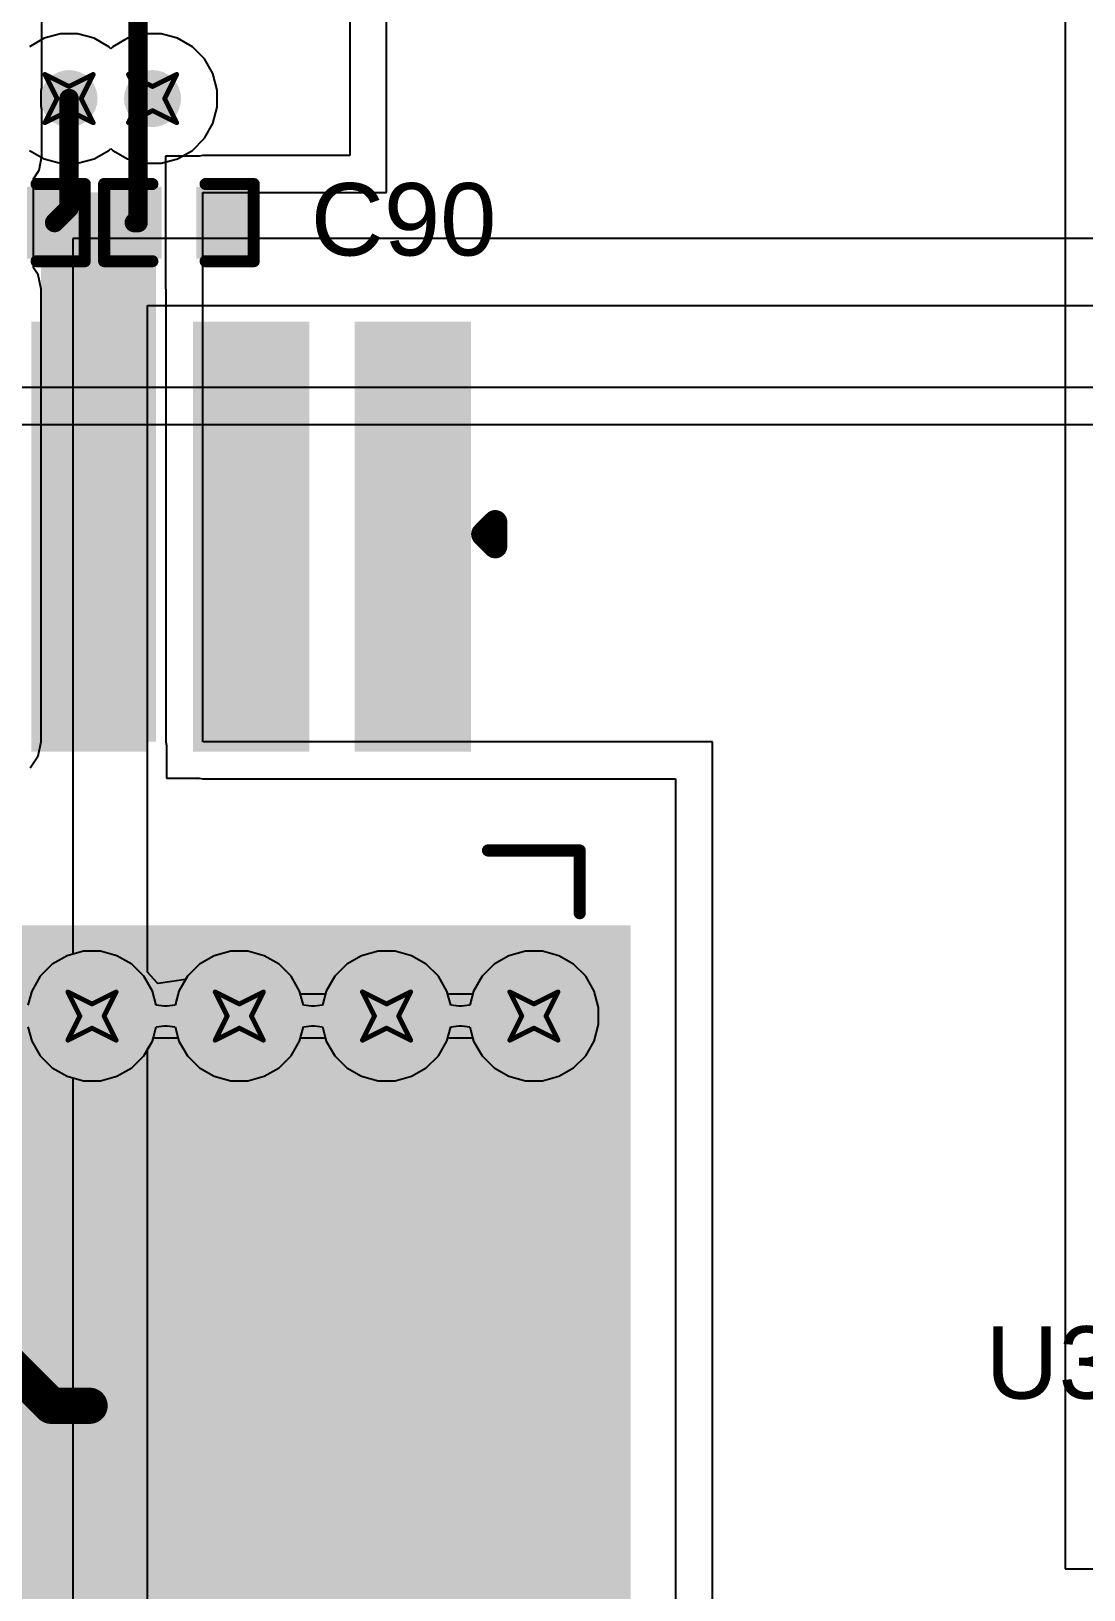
# Model space of a CAD drawing. Header units: inches. Extents: x -36 to 349, y -11 to 240.
# Drawn here: x 75.72 to 86.8, y 20.07 to 36.47 of the extents above; entities that cross this region are included whole.
import ezdxf

# ---------------------------------------------------------------- set-up
doc = ezdxf.new("R2010")
doc.units = ezdxf.units.IN
for name, color, linetype in [('Bottom Layer', 5, 'Continuous'), ('Drill Drawing', 1, 'Continuous'), ('Layer 1', 16, 'Continuous'), ('Layer 2', 76, 'Continuous'), ('Top Layer', 1, 'Continuous'), ('Top Overlay', 2, 'Continuous'), ('Top Paste', 8, 'Continuous'), ('Top Solder', 216, 'Continuous'), ('Via Holes', 16, 'Continuous')]:
    doc.layers.add(name, color=color, linetype=linetype)
doc.styles.add('Arial', font='', dxfattribs={"height": 0.2})
doc.styles.get('Arial').set_extended_font_data('Arial')

# ---------------------------------------------------------------- blocks, each defined once
blk = doc.blocks.new('TO_263_5__D2PAK__156')
at = {"layer": 'Top Layer'}
for points in [[(-5.59, 9.528), (5.59, 9.528), (5.59, -0.382), (-5.59, -0.382)], [(-3.91, -2.412), (-2.89, -2.412), (-2.89, -6.732), (-3.91, -6.732)], [(-2.21, -2.412), (-1.19, -2.412), (-1.19, -6.732), (-2.21, -6.732)], [(-0.51, -2.412), (0.51, -2.412), (0.51, -6.732), (-0.51, -6.732)]]:
    blk.add_hatch(color=1, dxfattribs=at).paths.add_polyline_path(points)
at = {"layer": 'Top Paste'}
for points in [[(-5.59, 9.528), (5.59, 9.528), (5.59, -0.382), (-5.59, -0.382)], [(-3.91, -2.412), (-2.89, -2.412), (-2.89, -6.732), (-3.91, -6.732)], [(-2.21, -2.412), (-1.19, -2.412), (-1.19, -6.732), (-2.21, -6.732)], [(-0.51, -2.412), (0.51, -2.412), (0.51, -6.732), (-0.51, -6.732)]]:
    blk.add_hatch(color=8, dxfattribs=at).paths.add_polyline_path(points)
at = {"layer": 'Top Solder'}
for points in [[(-5.692, 9.629), (5.692, 9.629), (5.692, -0.484), (-5.692, -0.484)], [(-4.012, -2.311), (-2.788, -2.311), (-2.788, -6.834), (-4.012, -6.834)], [(-2.312, -2.311), (-1.088, -2.311), (-1.088, -6.834), (-2.312, -6.834)], [(-0.612, -2.311), (0.612, -2.311), (0.612, -6.834), (-0.612, -6.834)]]:
    blk.add_hatch(color=216, dxfattribs=at).paths.add_polyline_path(points)
at = {"layer": 'Top Overlay'}
for points in [[(-5.156, -0.61, 0.127, 0.127, 0), (-5.156, -1.27, 0.127, 0.127, 0)], [(-4.191, -1.27, 0.127, 0.127, 0), (-5.156, -1.27, 0.127, 0.127, 0)], [(-4.14, -4.597, 0.254, 0.254, 0), (-4.267, -4.47, 0.254, 0.254, 0)], [(-4.267, -4.47, 0.254, 0.254, 0), (-4.267, -4.724, 0.254, 0.254, 0)], [(-4.14, -4.597, 0.254, 0.254, 0), (-4.267, -4.724, 0.254, 0.254, 0)]]:
    blk.add_lwpolyline(points, format="xyseb", dxfattribs=at)
for points in [[(-5.188, -0.61, 0.0635, 0.0635, 1), (-5.124, -0.61, 0.0635, 0.0635, 1)], [(-5.188, -1.27, 0.0635, 0.0635, 1), (-5.124, -1.27, 0.0635, 0.0635, 1)], [(-5.188, -1.27, 0.0635, 0.0635, 1), (-5.124, -1.27, 0.0635, 0.0635, 1)], [(-4.223, -1.27, 0.0635, 0.0635, 1), (-4.159, -1.27, 0.0635, 0.0635, 1)], [(-4.331, -4.47, 0.127, 0.127, 1), (-4.204, -4.47, 0.127, 0.127, 1)], [(-4.331, -4.47, 0.127, 0.127, 1), (-4.204, -4.47, 0.127, 0.127, 1)], [(-4.204, -4.597, 0.127, 0.127, 1), (-4.077, -4.597, 0.127, 0.127, 1)], [(-4.204, -4.597, 0.127, 0.127, 1), (-4.077, -4.597, 0.127, 0.127, 1)], [(-4.331, -4.724, 0.127, 0.127, 1), (-4.204, -4.724, 0.127, 0.127, 1)], [(-4.331, -4.724, 0.127, 0.127, 1), (-4.204, -4.724, 0.127, 0.127, 1)]]:
    blk.add_lwpolyline(points, format="xyseb", close=True, dxfattribs=at)
blk = doc.blocks.new('C___0402_436')
at = {"layer": 'Top Layer'}
for points in [[(-0.699, -0.318), (-0.699, 0.317), (-0.241, 0.317), (-0.241, -0.318)], [(0.241, -0.318), (0.241, 0.317), (0.699, 0.317), (0.699, -0.318)]]:
    blk.add_hatch(color=1, dxfattribs=at).paths.add_polyline_path(points)
at = {"layer": 'Top Paste'}
for points in [[(-0.699, -0.318), (-0.699, 0.317), (-0.241, 0.317), (-0.241, -0.318)], [(0.241, -0.318), (0.241, 0.317), (0.699, 0.317), (0.699, -0.318)]]:
    blk.add_hatch(color=8, dxfattribs=at).paths.add_polyline_path(points)
at = {"layer": 'Top Solder'}
for points in [[(-0.758, -0.378), (-0.758, 0.377), (-0.181, 0.377), (-0.181, -0.378)], [(0.181, -0.378), (0.181, 0.377), (0.758, 0.377), (0.758, -0.378)]]:
    blk.add_hatch(color=216, dxfattribs=at).paths.add_polyline_path(points)
at = {"layer": 'Top Overlay'}
for points in [[(-0.787, -0.406, 0.127, 0.127, 0), (-0.787, 0.406, 0.127, 0.127, 0)], [(-0.787, 0.406, 0.127, 0.127, 0), (-0.279, 0.406, 0.127, 0.127, 0)], [(0.279, 0.406, 0.127, 0.127, 0), (0.787, 0.406, 0.127, 0.127, 0)], [(0.787, -0.406, 0.127, 0.127, 0), (0.787, 0.406, 0.127, 0.127, 0)], [(-0.787, -0.406, 0.127, 0.127, 0), (-0.279, -0.406, 0.127, 0.127, 0)], [(0.279, -0.406, 0.127, 0.127, 0), (0.787, -0.406, 0.127, 0.127, 0)]]:
    blk.add_lwpolyline(points, format="xyseb", dxfattribs=at)
for points in [[(-0.819, 0.406, 0.0635, 0.0635, 1), (-0.756, 0.406, 0.0635, 0.0635, 1)], [(-0.819, 0.406, 0.0635, 0.0635, 1), (-0.756, 0.406, 0.0635, 0.0635, 1)], [(-0.311, 0.406, 0.0635, 0.0635, 1), (-0.248, 0.406, 0.0635, 0.0635, 1)], [(0.248, 0.406, 0.0635, 0.0635, 1), (0.311, 0.406, 0.0635, 0.0635, 1)], [(0.756, 0.406, 0.0635, 0.0635, 1), (0.819, 0.406, 0.0635, 0.0635, 1)], [(0.756, 0.406, 0.0635, 0.0635, 1), (0.819, 0.406, 0.0635, 0.0635, 1)], [(-0.819, -0.406, 0.0635, 0.0635, 1), (-0.756, -0.406, 0.0635, 0.0635, 1)], [(-0.819, -0.406, 0.0635, 0.0635, 1), (-0.756, -0.406, 0.0635, 0.0635, 1)], [(-0.311, -0.406, 0.0635, 0.0635, 1), (-0.248, -0.406, 0.0635, 0.0635, 1)], [(0.248, -0.406, 0.0635, 0.0635, 1), (0.311, -0.406, 0.0635, 0.0635, 1)], [(0.756, -0.406, 0.0635, 0.0635, 1), (0.819, -0.406, 0.0635, 0.0635, 1)], [(0.756, -0.406, 0.0635, 0.0635, 1), (0.819, -0.406, 0.0635, 0.0635, 1)]]:
    blk.add_lwpolyline(points, format="xyseb", close=True, dxfattribs=at)
blk = doc.blocks.new('C___0402_438')
at = {"layer": 'Top Layer'}
for points in [[(-0.699, -0.317), (-0.699, 0.318), (-0.241, 0.318), (-0.241, -0.317)], [(0.241, -0.317), (0.241, 0.318), (0.699, 0.318), (0.699, -0.317)]]:
    blk.add_hatch(color=1, dxfattribs=at).paths.add_polyline_path(points)
at = {"layer": 'Top Paste'}
for points in [[(-0.699, -0.317), (-0.699, 0.318), (-0.241, 0.318), (-0.241, -0.317)], [(0.241, -0.317), (0.241, 0.318), (0.699, 0.318), (0.699, -0.317)]]:
    blk.add_hatch(color=8, dxfattribs=at).paths.add_polyline_path(points)
at = {"layer": 'Top Solder'}
for points in [[(-0.758, -0.377), (-0.758, 0.378), (-0.181, 0.378), (-0.181, -0.377)], [(0.181, -0.377), (0.181, 0.378), (0.758, 0.378), (0.758, -0.377)]]:
    blk.add_hatch(color=216, dxfattribs=at).paths.add_polyline_path(points)
at = {"layer": 'Top Overlay'}
for points in [[(-0.787, 0.406, 0.127, 0.127, 0), (-0.787, -0.406, 0.127, 0.127, 0)], [(-0.279, 0.406, 0.127, 0.127, 0), (-0.787, 0.406, 0.127, 0.127, 0)], [(0.787, 0.406, 0.127, 0.127, 0), (0.279, 0.406, 0.127, 0.127, 0)], [(0.787, 0.406, 0.127, 0.127, 0), (0.787, -0.406, 0.127, 0.127, 0)], [(-0.279, -0.406, 0.127, 0.127, 0), (-0.787, -0.406, 0.127, 0.127, 0)], [(0.787, -0.406, 0.127, 0.127, 0), (0.279, -0.406, 0.127, 0.127, 0)]]:
    blk.add_lwpolyline(points, format="xyseb", dxfattribs=at)
for points in [[(-0.819, 0.406, 0.0635, 0.0635, 1), (-0.756, 0.406, 0.0635, 0.0635, 1)], [(-0.819, 0.406, 0.0635, 0.0635, 1), (-0.756, 0.406, 0.0635, 0.0635, 1)], [(-0.311, 0.406, 0.0635, 0.0635, 1), (-0.248, 0.406, 0.0635, 0.0635, 1)], [(0.248, 0.406, 0.0635, 0.0635, 1), (0.311, 0.406, 0.0635, 0.0635, 1)], [(0.756, 0.406, 0.0635, 0.0635, 1), (0.819, 0.406, 0.0635, 0.0635, 1)], [(0.756, 0.406, 0.0635, 0.0635, 1), (0.819, 0.406, 0.0635, 0.0635, 1)], [(-0.819, -0.406, 0.0635, 0.0635, 1), (-0.756, -0.406, 0.0635, 0.0635, 1)], [(-0.819, -0.406, 0.0635, 0.0635, 1), (-0.756, -0.406, 0.0635, 0.0635, 1)], [(-0.311, -0.406, 0.0635, 0.0635, 1), (-0.248, -0.406, 0.0635, 0.0635, 1)], [(0.248, -0.406, 0.0635, 0.0635, 1), (0.311, -0.406, 0.0635, 0.0635, 1)], [(0.756, -0.406, 0.0635, 0.0635, 1), (0.819, -0.406, 0.0635, 0.0635, 1)], [(0.756, -0.406, 0.0635, 0.0635, 1), (0.819, -0.406, 0.0635, 0.0635, 1)]]:
    blk.add_lwpolyline(points, format="xyseb", close=True, dxfattribs=at)

msp = doc.modelspace()

# ---------------------------------------------------------------- hatches: boundary and pattern name
at = {"layer": 'Bottom Layer'}
h = msp.add_hatch(color=5, dxfattribs=at)
edge = h.paths.add_edge_path()
edge.add_arc((76.12, 35.763), 0.3, 0, 360)
h = msp.add_hatch(color=5, dxfattribs=at)
edge = h.paths.add_edge_path()
edge.add_arc((76.998, 35.763), 0.3, 0, 360)
h = msp.add_hatch(color=5, dxfattribs=at)
edge = h.paths.add_edge_path()
edge.add_arc((76.361, 26.111), 0.3, 0, 360)
h = msp.add_hatch(color=5, dxfattribs=at)
edge = h.paths.add_edge_path()
edge.add_arc((77.911, 26.111), 0.3, 0, 360)
h = msp.add_hatch(color=5, dxfattribs=at)
edge = h.paths.add_edge_path()
edge.add_arc((79.46, 26.111), 0.3, 0, 360)
h = msp.add_hatch(color=5, dxfattribs=at)
edge = h.paths.add_edge_path()
edge.add_arc((81.01, 26.111), 0.3, 0, 360)
at = {"layer": 'Layer 1'}
h = msp.add_hatch(color=16, dxfattribs=at)
edge = h.paths.add_edge_path()
edge.add_arc((76.12, 35.763), 0.3, 0, 360)
h = msp.add_hatch(color=16, dxfattribs=at)
edge = h.paths.add_edge_path()
edge.add_arc((76.998, 35.763), 0.3, 0, 360)
h = msp.add_hatch(color=16, dxfattribs=at)
edge = h.paths.add_edge_path()
edge.add_arc((76.361, 26.111), 0.3, 0, 360)
h = msp.add_hatch(color=16, dxfattribs=at)
edge = h.paths.add_edge_path()
edge.add_arc((77.911, 26.111), 0.3, 0, 360)
h = msp.add_hatch(color=16, dxfattribs=at)
edge = h.paths.add_edge_path()
edge.add_arc((79.46, 26.111), 0.3, 0, 360)
h = msp.add_hatch(color=16, dxfattribs=at)
edge = h.paths.add_edge_path()
edge.add_arc((81.01, 26.111), 0.3, 0, 360)
at = {"layer": 'Layer 2'}
h = msp.add_hatch(color=76, dxfattribs=at)
edge = h.paths.add_edge_path()
edge.add_arc((76.12, 35.763), 0.3, 0, 360)
h = msp.add_hatch(color=76, dxfattribs=at)
edge = h.paths.add_edge_path()
edge.add_arc((76.998, 35.763), 0.3, 0, 360)
h = msp.add_hatch(color=76, dxfattribs=at)
edge = h.paths.add_edge_path()
edge.add_arc((76.361, 26.111), 0.3, 0, 360)
h = msp.add_hatch(color=76, dxfattribs=at)
edge = h.paths.add_edge_path()
edge.add_arc((77.911, 26.111), 0.3, 0, 360)
h = msp.add_hatch(color=76, dxfattribs=at)
edge = h.paths.add_edge_path()
edge.add_arc((79.46, 26.111), 0.3, 0, 360)
h = msp.add_hatch(color=76, dxfattribs=at)
edge = h.paths.add_edge_path()
edge.add_arc((81.01, 26.111), 0.3, 0, 360)
at = {"layer": 'Top Layer'}
h = msp.add_hatch(color=1, dxfattribs=at)
edge = h.paths.add_edge_path()
edge.add_arc((76.12, 35.763), 0.3, 0, 360)
h = msp.add_hatch(color=1, dxfattribs=at)
edge = h.paths.add_edge_path()
edge.add_arc((76.998, 35.763), 0.3, 0, 360)
for points in [[(75.826, 28.996), (77.034, 28.996), (77.034, 34.775), (75.826, 34.775)], [(66.161, 17.056), (81.926, 17.056), (81.926, 26.966), (66.161, 26.966)]]:
    msp.add_hatch(color=1, dxfattribs=at).paths.add_polyline_path(points)
h = msp.add_hatch(color=1, dxfattribs=at)
edge = h.paths.add_edge_path()
edge.add_arc((76.361, 26.111), 0.3, 0, 360)
h = msp.add_hatch(color=1, dxfattribs=at)
edge = h.paths.add_edge_path()
edge.add_arc((77.911, 26.111), 0.3, 0, 360)
h = msp.add_hatch(color=1, dxfattribs=at)
edge = h.paths.add_edge_path()
edge.add_arc((79.46, 26.111), 0.3, 0, 360)
h = msp.add_hatch(color=1, dxfattribs=at)
edge = h.paths.add_edge_path()
edge.add_arc((81.01, 26.111), 0.3, 0, 360)
at = {"layer": 'Via Holes'}
h = msp.add_hatch(color=7, dxfattribs=at)
edge = h.paths.add_edge_path()
edge.add_arc((76.12, 35.763), 0.15, 0, 360)
h = msp.add_hatch(color=7, dxfattribs=at)
edge = h.paths.add_edge_path()
edge.add_arc((76.998, 35.763), 0.15, 0, 360)
h = msp.add_hatch(color=7, dxfattribs=at)
edge = h.paths.add_edge_path()
edge.add_arc((76.361, 26.111), 0.15, 0, 360)
h = msp.add_hatch(color=7, dxfattribs=at)
edge = h.paths.add_edge_path()
edge.add_arc((77.911, 26.111), 0.15, 0, 360)
h = msp.add_hatch(color=7, dxfattribs=at)
edge = h.paths.add_edge_path()
edge.add_arc((79.46, 26.111), 0.15, 0, 360)
h = msp.add_hatch(color=7, dxfattribs=at)
edge = h.paths.add_edge_path()
edge.add_arc((81.01, 26.111), 0.15, 0, 360)

# ---------------------------------------------------------------- linework, layer by layer
at = {"layer": 'Bottom Layer'}
for p, q in [((113.598, 32.723), (55.641, 32.723)), ((46.347, 32.334), (113.598, 32.334)), ((76.099, 26.746), (75.943, 26.656)), ((76.272, 26.792), (76.099, 26.746)), ((76.451, 26.792), (76.272, 26.792)), ((76.624, 26.746), (76.451, 26.792)), ((76.78, 26.656), (76.624, 26.746)), ((77.648, 26.746), (77.493, 26.656)), ((77.821, 26.792), (77.648, 26.746)), ((78, 26.792), (77.821, 26.792)), ((78.174, 26.746), (78, 26.792)), ((78.329, 26.656), (78.174, 26.746)), ((79.197, 26.746), (79.042, 26.656)), ((79.371, 26.792), (79.197, 26.746)), ((79.55, 26.792), (79.371, 26.792)), ((79.723, 26.746), (79.55, 26.792)), ((79.878, 26.656), (79.723, 26.746)), ((80.747, 26.746), (80.591, 26.656)), ((80.92, 26.792), (80.747, 26.746)), ((81.099, 26.792), (80.92, 26.792)), ((81.272, 26.746), (81.099, 26.792)), ((81.428, 26.656), (81.272, 26.746)), ((75.943, 26.656), (75.816, 26.529)), ((76.906, 26.529), (76.78, 26.656)), ((77.493, 26.656), (77.366, 26.529)), ((78.456, 26.529), (78.329, 26.656)), ((79.042, 26.656), (78.915, 26.529)), ((80.005, 26.529), (79.878, 26.656)), ((80.591, 26.656), (80.465, 26.529)), ((81.555, 26.529), (81.428, 26.656)), ((75.816, 26.529), (75.727, 26.374)), ((76.996, 26.374), (76.906, 26.529)), ((77.366, 26.529), (77.276, 26.374)), ((78.545, 26.374), (78.456, 26.529)), ((78.915, 26.529), (78.826, 26.374)), ((80.095, 26.374), (80.005, 26.529)), ((80.465, 26.529), (80.375, 26.374)), ((81.644, 26.374), (81.555, 26.529)), ((75.727, 26.374), (75.687, 26.224)), ((77.036, 26.224), (76.996, 26.374)), ((77.276, 26.374), (77.236, 26.224)), ((78.586, 26.224), (78.545, 26.374)), ((78.826, 26.374), (78.785, 26.224)), ((80.135, 26.224), (80.095, 26.374)), ((80.375, 26.374), (80.335, 26.224)), ((81.691, 26.201), (81.644, 26.374)), ((77.12, 26.214), (77.036, 26.224)), ((77.152, 26.214), (77.12, 26.214)), ((77.236, 26.224), (77.152, 26.214)), ((78.67, 26.214), (78.586, 26.224)), ((78.701, 26.214), (78.67, 26.214)), ((78.785, 26.224), (78.701, 26.214)), ((80.219, 26.214), (80.135, 26.224)), ((80.251, 26.214), (80.219, 26.214)), ((80.335, 26.224), (80.251, 26.214)), ((81.691, 26.022), (81.691, 26.201)), ((75.687, 25.999), (75.727, 25.848)), ((76.996, 25.848), (77.036, 25.999)), ((77.036, 25.999), (77.12, 26.009)), ((77.12, 26.009), (77.152, 26.009)), ((77.152, 26.009), (77.236, 25.999)), ((77.236, 25.999), (77.276, 25.848)), ((78.545, 25.848), (78.586, 25.999)), ((78.586, 25.999), (78.67, 26.009)), ((78.67, 26.009), (78.701, 26.009)), ((78.701, 26.009), (78.785, 25.999)), ((78.785, 25.999), (78.826, 25.848)), ((80.095, 25.848), (80.135, 25.999)), ((80.135, 25.999), (80.219, 26.009)), ((80.219, 26.009), (80.251, 26.009)), ((80.251, 26.009), (80.335, 25.999)), ((80.335, 25.999), (80.375, 25.848)), ((81.644, 25.848), (81.691, 26.022)), ((75.727, 25.848), (75.816, 25.693)), ((76.906, 25.693), (76.996, 25.848)), ((77.276, 25.848), (77.366, 25.693)), ((78.456, 25.693), (78.545, 25.848)), ((78.826, 25.848), (78.915, 25.693)), ((80.005, 25.693), (80.095, 25.848)), ((80.375, 25.848), (80.465, 25.693)), ((81.555, 25.693), (81.644, 25.848)), ((75.816, 25.693), (75.943, 25.566)), ((76.78, 25.566), (76.906, 25.693)), ((77.366, 25.693), (77.493, 25.566)), ((78.329, 25.566), (78.456, 25.693)), ((78.915, 25.693), (79.042, 25.566)), ((79.878, 25.566), (80.005, 25.693)), ((80.465, 25.693), (80.591, 25.566)), ((81.428, 25.566), (81.555, 25.693)), ((75.943, 25.566), (76.099, 25.477)), ((76.099, 25.477), (76.272, 25.43)), ((76.272, 25.43), (76.451, 25.43)), ((76.451, 25.43), (76.624, 25.477)), ((76.624, 25.477), (76.78, 25.566)), ((77.493, 25.566), (77.648, 25.477)), ((77.648, 25.477), (77.821, 25.43)), ((77.821, 25.43), (78, 25.43)), ((78, 25.43), (78.174, 25.477)), ((78.174, 25.477), (78.329, 25.566)), ((79.042, 25.566), (79.197, 25.477)), ((79.197, 25.477), (79.371, 25.43)), ((79.371, 25.43), (79.55, 25.43)), ((79.55, 25.43), (79.723, 25.477)), ((79.723, 25.477), (79.878, 25.566)), ((80.591, 25.566), (80.747, 25.477)), ((80.747, 25.477), (80.92, 25.43)), ((80.92, 25.43), (81.099, 25.43)), ((81.099, 25.43), (81.272, 25.477)), ((81.272, 25.477), (81.428, 25.566))]:
    msp.add_line(p, q, dxfattribs=at)
at = {"layer": 'Drill Drawing'}
for points in [[(75.866, 36.017, 0.0508, 0.0508, 0), (76.12, 35.89, 0.0508, 0.0508, 0)], [(75.866, 36.017, 0.0508, 0.0508, 0), (75.993, 35.763, 0.0508, 0.0508, 0)], [(76.12, 35.89, 0.0508, 0.0508, 0), (76.374, 36.017, 0.0508, 0.0508, 0)], [(76.247, 35.763, 0.0508, 0.0508, 0), (76.374, 36.017, 0.0508, 0.0508, 0)], [(76.744, 36.017, 0.0508, 0.0508, 0), (76.998, 35.89, 0.0508, 0.0508, 0)], [(76.744, 36.017, 0.0508, 0.0508, 0), (76.871, 35.763, 0.0508, 0.0508, 0)], [(76.998, 35.89, 0.0508, 0.0508, 0), (77.252, 36.017, 0.0508, 0.0508, 0)], [(77.125, 35.763, 0.0508, 0.0508, 0), (77.252, 36.017, 0.0508, 0.0508, 0)], [(75.866, 35.509, 0.0508, 0.0508, 0), (75.993, 35.763, 0.0508, 0.0508, 0)], [(76.247, 35.763, 0.0508, 0.0508, 0), (76.374, 35.509, 0.0508, 0.0508, 0)], [(76.744, 35.509, 0.0508, 0.0508, 0), (76.871, 35.763, 0.0508, 0.0508, 0)], [(77.125, 35.763, 0.0508, 0.0508, 0), (77.252, 35.509, 0.0508, 0.0508, 0)], [(75.866, 35.509, 0.0508, 0.0508, 0), (76.12, 35.636, 0.0508, 0.0508, 0)], [(76.12, 35.636, 0.0508, 0.0508, 0), (76.374, 35.509, 0.0508, 0.0508, 0)], [(76.744, 35.509, 0.0508, 0.0508, 0), (76.998, 35.636, 0.0508, 0.0508, 0)], [(76.998, 35.636, 0.0508, 0.0508, 0), (77.252, 35.509, 0.0508, 0.0508, 0)], [(76.107, 26.365, 0.0508, 0.0508, 0), (76.361, 26.238, 0.0508, 0.0508, 0)], [(76.107, 26.365, 0.0508, 0.0508, 0), (76.234, 26.111, 0.0508, 0.0508, 0)], [(76.361, 26.238, 0.0508, 0.0508, 0), (76.615, 26.365, 0.0508, 0.0508, 0)], [(76.488, 26.111, 0.0508, 0.0508, 0), (76.615, 26.365, 0.0508, 0.0508, 0)], [(77.657, 26.365, 0.0508, 0.0508, 0), (77.911, 26.238, 0.0508, 0.0508, 0)], [(77.657, 26.365, 0.0508, 0.0508, 0), (77.784, 26.111, 0.0508, 0.0508, 0)], [(77.911, 26.238, 0.0508, 0.0508, 0), (78.165, 26.365, 0.0508, 0.0508, 0)], [(78.038, 26.111, 0.0508, 0.0508, 0), (78.165, 26.365, 0.0508, 0.0508, 0)], [(79.206, 26.365, 0.0508, 0.0508, 0), (79.46, 26.238, 0.0508, 0.0508, 0)], [(79.206, 26.365, 0.0508, 0.0508, 0), (79.333, 26.111, 0.0508, 0.0508, 0)], [(79.46, 26.238, 0.0508, 0.0508, 0), (79.714, 26.365, 0.0508, 0.0508, 0)], [(79.587, 26.111, 0.0508, 0.0508, 0), (79.714, 26.365, 0.0508, 0.0508, 0)], [(80.756, 26.365, 0.0508, 0.0508, 0), (81.01, 26.238, 0.0508, 0.0508, 0)], [(80.756, 26.365, 0.0508, 0.0508, 0), (80.883, 26.111, 0.0508, 0.0508, 0)], [(81.01, 26.238, 0.0508, 0.0508, 0), (81.264, 26.365, 0.0508, 0.0508, 0)], [(81.137, 26.111, 0.0508, 0.0508, 0), (81.264, 26.365, 0.0508, 0.0508, 0)], [(76.107, 25.857, 0.0508, 0.0508, 0), (76.234, 26.111, 0.0508, 0.0508, 0)], [(76.488, 26.111, 0.0508, 0.0508, 0), (76.615, 25.857, 0.0508, 0.0508, 0)], [(77.657, 25.857, 0.0508, 0.0508, 0), (77.784, 26.111, 0.0508, 0.0508, 0)], [(78.038, 26.111, 0.0508, 0.0508, 0), (78.165, 25.857, 0.0508, 0.0508, 0)], [(79.206, 25.857, 0.0508, 0.0508, 0), (79.333, 26.111, 0.0508, 0.0508, 0)], [(79.587, 26.111, 0.0508, 0.0508, 0), (79.714, 25.857, 0.0508, 0.0508, 0)], [(80.756, 25.857, 0.0508, 0.0508, 0), (80.883, 26.111, 0.0508, 0.0508, 0)], [(81.137, 26.111, 0.0508, 0.0508, 0), (81.264, 25.857, 0.0508, 0.0508, 0)], [(76.107, 25.857, 0.0508, 0.0508, 0), (76.361, 25.984, 0.0508, 0.0508, 0)], [(76.361, 25.984, 0.0508, 0.0508, 0), (76.615, 25.857, 0.0508, 0.0508, 0)], [(77.657, 25.857, 0.0508, 0.0508, 0), (77.911, 25.984, 0.0508, 0.0508, 0)], [(77.911, 25.984, 0.0508, 0.0508, 0), (78.165, 25.857, 0.0508, 0.0508, 0)], [(79.206, 25.857, 0.0508, 0.0508, 0), (79.46, 25.984, 0.0508, 0.0508, 0)], [(79.46, 25.984, 0.0508, 0.0508, 0), (79.714, 25.857, 0.0508, 0.0508, 0)], [(80.756, 25.857, 0.0508, 0.0508, 0), (81.01, 25.984, 0.0508, 0.0508, 0)], [(81.01, 25.984, 0.0508, 0.0508, 0), (81.264, 25.857, 0.0508, 0.0508, 0)]]:
    msp.add_lwpolyline(points, format="xyseb", dxfattribs=at)
for points in [[(75.853, 36.017, 0.0254, 0.0254, 1), (75.879, 36.017, 0.0254, 0.0254, 1)], [(75.853, 36.017, 0.0254, 0.0254, 1), (75.879, 36.017, 0.0254, 0.0254, 1)], [(76.107, 35.89, 0.0254, 0.0254, 1), (76.133, 35.89, 0.0254, 0.0254, 1)], [(76.107, 35.89, 0.0254, 0.0254, 1), (76.133, 35.89, 0.0254, 0.0254, 1)], [(76.361, 36.017, 0.0254, 0.0254, 1), (76.387, 36.017, 0.0254, 0.0254, 1)], [(76.361, 36.017, 0.0254, 0.0254, 1), (76.387, 36.017, 0.0254, 0.0254, 1)], [(76.732, 36.017, 0.0254, 0.0254, 1), (76.757, 36.017, 0.0254, 0.0254, 1)], [(76.732, 36.017, 0.0254, 0.0254, 1), (76.757, 36.017, 0.0254, 0.0254, 1)], [(76.986, 35.89, 0.0254, 0.0254, 1), (77.011, 35.89, 0.0254, 0.0254, 1)], [(76.986, 35.89, 0.0254, 0.0254, 1), (77.011, 35.89, 0.0254, 0.0254, 1)], [(77.24, 36.017, 0.0254, 0.0254, 1), (77.265, 36.017, 0.0254, 0.0254, 1)], [(77.24, 36.017, 0.0254, 0.0254, 1), (77.265, 36.017, 0.0254, 0.0254, 1)], [(75.98, 35.763, 0.0254, 0.0254, 1), (76.006, 35.763, 0.0254, 0.0254, 1)], [(75.98, 35.763, 0.0254, 0.0254, 1), (76.006, 35.763, 0.0254, 0.0254, 1)], [(76.234, 35.763, 0.0254, 0.0254, 1), (76.26, 35.763, 0.0254, 0.0254, 1)], [(76.234, 35.763, 0.0254, 0.0254, 1), (76.26, 35.763, 0.0254, 0.0254, 1)], [(76.859, 35.763, 0.0254, 0.0254, 1), (76.884, 35.763, 0.0254, 0.0254, 1)], [(76.859, 35.763, 0.0254, 0.0254, 1), (76.884, 35.763, 0.0254, 0.0254, 1)], [(77.113, 35.763, 0.0254, 0.0254, 1), (77.138, 35.763, 0.0254, 0.0254, 1)], [(77.113, 35.763, 0.0254, 0.0254, 1), (77.138, 35.763, 0.0254, 0.0254, 1)], [(76.107, 35.636, 0.0254, 0.0254, 1), (76.133, 35.636, 0.0254, 0.0254, 1)], [(76.107, 35.636, 0.0254, 0.0254, 1), (76.133, 35.636, 0.0254, 0.0254, 1)], [(76.986, 35.636, 0.0254, 0.0254, 1), (77.011, 35.636, 0.0254, 0.0254, 1)], [(76.986, 35.636, 0.0254, 0.0254, 1), (77.011, 35.636, 0.0254, 0.0254, 1)], [(75.853, 35.509, 0.0254, 0.0254, 1), (75.879, 35.509, 0.0254, 0.0254, 1)], [(75.853, 35.509, 0.0254, 0.0254, 1), (75.879, 35.509, 0.0254, 0.0254, 1)], [(76.361, 35.509, 0.0254, 0.0254, 1), (76.387, 35.509, 0.0254, 0.0254, 1)], [(76.361, 35.509, 0.0254, 0.0254, 1), (76.387, 35.509, 0.0254, 0.0254, 1)], [(76.732, 35.509, 0.0254, 0.0254, 1), (76.757, 35.509, 0.0254, 0.0254, 1)], [(76.732, 35.509, 0.0254, 0.0254, 1), (76.757, 35.509, 0.0254, 0.0254, 1)], [(77.24, 35.509, 0.0254, 0.0254, 1), (77.265, 35.509, 0.0254, 0.0254, 1)], [(77.24, 35.509, 0.0254, 0.0254, 1), (77.265, 35.509, 0.0254, 0.0254, 1)], [(76.095, 26.365, 0.0254, 0.0254, 1), (76.12, 26.365, 0.0254, 0.0254, 1)], [(76.095, 26.365, 0.0254, 0.0254, 1), (76.12, 26.365, 0.0254, 0.0254, 1)], [(76.349, 26.238, 0.0254, 0.0254, 1), (76.374, 26.238, 0.0254, 0.0254, 1)], [(76.349, 26.238, 0.0254, 0.0254, 1), (76.374, 26.238, 0.0254, 0.0254, 1)], [(76.603, 26.365, 0.0254, 0.0254, 1), (76.628, 26.365, 0.0254, 0.0254, 1)], [(76.603, 26.365, 0.0254, 0.0254, 1), (76.628, 26.365, 0.0254, 0.0254, 1)], [(77.644, 26.365, 0.0254, 0.0254, 1), (77.669, 26.365, 0.0254, 0.0254, 1)], [(77.644, 26.365, 0.0254, 0.0254, 1), (77.669, 26.365, 0.0254, 0.0254, 1)], [(77.898, 26.238, 0.0254, 0.0254, 1), (77.923, 26.238, 0.0254, 0.0254, 1)], [(77.898, 26.238, 0.0254, 0.0254, 1), (77.923, 26.238, 0.0254, 0.0254, 1)], [(78.152, 26.365, 0.0254, 0.0254, 1), (78.177, 26.365, 0.0254, 0.0254, 1)], [(78.152, 26.365, 0.0254, 0.0254, 1), (78.177, 26.365, 0.0254, 0.0254, 1)], [(79.193, 26.365, 0.0254, 0.0254, 1), (79.219, 26.365, 0.0254, 0.0254, 1)], [(79.193, 26.365, 0.0254, 0.0254, 1), (79.219, 26.365, 0.0254, 0.0254, 1)], [(79.447, 26.238, 0.0254, 0.0254, 1), (79.473, 26.238, 0.0254, 0.0254, 1)], [(79.447, 26.238, 0.0254, 0.0254, 1), (79.473, 26.238, 0.0254, 0.0254, 1)], [(79.701, 26.365, 0.0254, 0.0254, 1), (79.727, 26.365, 0.0254, 0.0254, 1)], [(79.701, 26.365, 0.0254, 0.0254, 1), (79.727, 26.365, 0.0254, 0.0254, 1)], [(80.743, 26.365, 0.0254, 0.0254, 1), (80.768, 26.365, 0.0254, 0.0254, 1)], [(80.743, 26.365, 0.0254, 0.0254, 1), (80.768, 26.365, 0.0254, 0.0254, 1)], [(80.997, 26.238, 0.0254, 0.0254, 1), (81.022, 26.238, 0.0254, 0.0254, 1)], [(80.997, 26.238, 0.0254, 0.0254, 1), (81.022, 26.238, 0.0254, 0.0254, 1)], [(81.251, 26.365, 0.0254, 0.0254, 1), (81.276, 26.365, 0.0254, 0.0254, 1)], [(81.251, 26.365, 0.0254, 0.0254, 1), (81.276, 26.365, 0.0254, 0.0254, 1)], [(76.222, 26.111, 0.0254, 0.0254, 1), (76.247, 26.111, 0.0254, 0.0254, 1)], [(76.222, 26.111, 0.0254, 0.0254, 1), (76.247, 26.111, 0.0254, 0.0254, 1)], [(76.476, 26.111, 0.0254, 0.0254, 1), (76.501, 26.111, 0.0254, 0.0254, 1)], [(76.476, 26.111, 0.0254, 0.0254, 1), (76.501, 26.111, 0.0254, 0.0254, 1)], [(77.771, 26.111, 0.0254, 0.0254, 1), (77.796, 26.111, 0.0254, 0.0254, 1)], [(77.771, 26.111, 0.0254, 0.0254, 1), (77.796, 26.111, 0.0254, 0.0254, 1)], [(78.025, 26.111, 0.0254, 0.0254, 1), (78.05, 26.111, 0.0254, 0.0254, 1)], [(78.025, 26.111, 0.0254, 0.0254, 1), (78.05, 26.111, 0.0254, 0.0254, 1)], [(79.32, 26.111, 0.0254, 0.0254, 1), (79.346, 26.111, 0.0254, 0.0254, 1)], [(79.32, 26.111, 0.0254, 0.0254, 1), (79.346, 26.111, 0.0254, 0.0254, 1)], [(79.574, 26.111, 0.0254, 0.0254, 1), (79.6, 26.111, 0.0254, 0.0254, 1)], [(79.574, 26.111, 0.0254, 0.0254, 1), (79.6, 26.111, 0.0254, 0.0254, 1)], [(80.87, 26.111, 0.0254, 0.0254, 1), (80.895, 26.111, 0.0254, 0.0254, 1)], [(80.87, 26.111, 0.0254, 0.0254, 1), (80.895, 26.111, 0.0254, 0.0254, 1)], [(81.124, 26.111, 0.0254, 0.0254, 1), (81.149, 26.111, 0.0254, 0.0254, 1)], [(81.124, 26.111, 0.0254, 0.0254, 1), (81.149, 26.111, 0.0254, 0.0254, 1)], [(76.349, 25.984, 0.0254, 0.0254, 1), (76.374, 25.984, 0.0254, 0.0254, 1)], [(76.349, 25.984, 0.0254, 0.0254, 1), (76.374, 25.984, 0.0254, 0.0254, 1)], [(77.898, 25.984, 0.0254, 0.0254, 1), (77.923, 25.984, 0.0254, 0.0254, 1)], [(77.898, 25.984, 0.0254, 0.0254, 1), (77.923, 25.984, 0.0254, 0.0254, 1)], [(79.447, 25.984, 0.0254, 0.0254, 1), (79.473, 25.984, 0.0254, 0.0254, 1)], [(79.447, 25.984, 0.0254, 0.0254, 1), (79.473, 25.984, 0.0254, 0.0254, 1)], [(80.997, 25.984, 0.0254, 0.0254, 1), (81.022, 25.984, 0.0254, 0.0254, 1)], [(80.997, 25.984, 0.0254, 0.0254, 1), (81.022, 25.984, 0.0254, 0.0254, 1)], [(76.095, 25.857, 0.0254, 0.0254, 1), (76.12, 25.857, 0.0254, 0.0254, 1)], [(76.095, 25.857, 0.0254, 0.0254, 1), (76.12, 25.857, 0.0254, 0.0254, 1)], [(76.603, 25.857, 0.0254, 0.0254, 1), (76.628, 25.857, 0.0254, 0.0254, 1)], [(76.603, 25.857, 0.0254, 0.0254, 1), (76.628, 25.857, 0.0254, 0.0254, 1)], [(77.644, 25.857, 0.0254, 0.0254, 1), (77.669, 25.857, 0.0254, 0.0254, 1)], [(77.644, 25.857, 0.0254, 0.0254, 1), (77.669, 25.857, 0.0254, 0.0254, 1)], [(78.152, 25.857, 0.0254, 0.0254, 1), (78.177, 25.857, 0.0254, 0.0254, 1)], [(78.152, 25.857, 0.0254, 0.0254, 1), (78.177, 25.857, 0.0254, 0.0254, 1)], [(79.193, 25.857, 0.0254, 0.0254, 1), (79.219, 25.857, 0.0254, 0.0254, 1)], [(79.193, 25.857, 0.0254, 0.0254, 1), (79.219, 25.857, 0.0254, 0.0254, 1)], [(79.701, 25.857, 0.0254, 0.0254, 1), (79.727, 25.857, 0.0254, 0.0254, 1)], [(79.701, 25.857, 0.0254, 0.0254, 1), (79.727, 25.857, 0.0254, 0.0254, 1)], [(80.743, 25.857, 0.0254, 0.0254, 1), (80.768, 25.857, 0.0254, 0.0254, 1)], [(80.743, 25.857, 0.0254, 0.0254, 1), (80.768, 25.857, 0.0254, 0.0254, 1)], [(81.251, 25.857, 0.0254, 0.0254, 1), (81.276, 25.857, 0.0254, 0.0254, 1)], [(81.251, 25.857, 0.0254, 0.0254, 1), (81.276, 25.857, 0.0254, 0.0254, 1)]]:
    msp.add_lwpolyline(points, format="xyseb", close=True, dxfattribs=at)
at = {"layer": 'Layer 2'}
for p, q in [((76.03, 36.444), (75.857, 36.398)), ((76.21, 36.444), (76.03, 36.444)), ((76.383, 36.398), (76.21, 36.444)), ((76.909, 36.444), (76.736, 36.398)), ((77.088, 36.444), (76.909, 36.444)), ((77.261, 36.398), (77.088, 36.444)), ((75.857, 36.398), (75.702, 36.308)), ((76.538, 36.308), (76.383, 36.398)), ((76.559, 36.287), (76.538, 36.308)), ((76.58, 36.308), (76.559, 36.287)), ((76.736, 36.398), (76.58, 36.308)), ((77.417, 36.308), (77.261, 36.398)), ((77.543, 36.181), (77.417, 36.308)), ((77.633, 36.026), (77.543, 36.181)), ((77.679, 35.853), (77.633, 36.026)), ((77.679, 35.674), (77.679, 35.853)), ((77.633, 35.5), (77.679, 35.674)), ((77.543, 35.345), (77.633, 35.5)), ((77.417, 35.218), (77.543, 35.345)), ((75.702, 35.218), (75.857, 35.129)), ((75.857, 35.129), (76.03, 35.082)), ((76.21, 35.082), (76.383, 35.129)), ((76.383, 35.129), (76.538, 35.218)), ((76.538, 35.218), (76.559, 35.239)), ((76.559, 35.239), (76.58, 35.218)), ((76.58, 35.218), (76.736, 35.129)), ((76.736, 35.129), (76.909, 35.082)), ((77.088, 35.082), (77.261, 35.129)), ((77.261, 35.129), (77.417, 35.218)), ((76.03, 35.082), (76.21, 35.082)), ((76.909, 35.082), (77.088, 35.082)), ((88.63, 34.29), (76.158, 34.29)), ((76.158, 34.29), (76.158, 26.762)), ((76.946, 26.571), (76.946, 33.585)), ((76.946, 33.585), (89.188, 33.585)), ((76.099, 26.746), (75.943, 26.656)), ((76.158, 26.762), (76.099, 26.746)), ((77.648, 26.746), (77.493, 26.656)), ((77.821, 26.792), (77.648, 26.746)), ((78, 26.792), (77.821, 26.792)), ((78.174, 26.746), (78, 26.792)), ((78.329, 26.656), (78.174, 26.746)), ((79.197, 26.746), (79.042, 26.656)), ((79.371, 26.792), (79.197, 26.746)), ((79.55, 26.792), (79.371, 26.792)), ((79.723, 26.746), (79.55, 26.792)), ((79.878, 26.656), (79.723, 26.746)), ((80.747, 26.746), (80.591, 26.656)), ((80.92, 26.792), (80.747, 26.746)), ((81.099, 26.792), (80.92, 26.792)), ((81.272, 26.746), (81.099, 26.792)), ((81.428, 26.656), (81.272, 26.746)), ((75.943, 26.656), (75.816, 26.529)), ((77.046, 26.459), (76.946, 26.571)), ((77.493, 26.656), (77.366, 26.529)), ((78.456, 26.529), (78.329, 26.656)), ((79.042, 26.656), (78.915, 26.529)), ((80.005, 26.529), (79.878, 26.656)), ((80.591, 26.656), (80.465, 26.529)), ((81.555, 26.529), (81.428, 26.656)), ((75.816, 26.529), (75.727, 26.374)), ((77.057, 26.455), (77.046, 26.459)), ((77.346, 26.494), (77.057, 26.455)), ((77.366, 26.529), (77.346, 26.494)), ((78.545, 26.374), (78.456, 26.529)), ((78.915, 26.529), (78.826, 26.374)), ((80.095, 26.374), (80.005, 26.529)), ((80.465, 26.529), (80.375, 26.374)), ((81.644, 26.374), (81.555, 26.529)), ((75.727, 26.374), (75.718, 26.342)), ((78.554, 26.342), (78.545, 26.374)), ((78.817, 26.342), (78.554, 26.342)), ((78.826, 26.374), (78.817, 26.342)), ((80.103, 26.342), (80.095, 26.374)), ((80.366, 26.342), (80.103, 26.342)), ((80.375, 26.374), (80.366, 26.342)), ((81.691, 26.201), (81.644, 26.374)), ((81.691, 26.022), (81.691, 26.201)), ((81.644, 25.848), (81.691, 26.022)), ((75.718, 25.881), (75.727, 25.848)), ((75.727, 25.848), (75.816, 25.693)), ((76.946, 25.761), (76.996, 25.848)), ((76.946, 18.037), (76.946, 25.761)), ((76.996, 25.848), (77.005, 25.881)), ((77.005, 25.881), (77.268, 25.881)), ((77.268, 25.881), (77.276, 25.848)), ((77.276, 25.848), (77.366, 25.693)), ((78.456, 25.693), (78.545, 25.848)), ((78.545, 25.848), (78.554, 25.881)), ((78.554, 25.881), (78.817, 25.881)), ((78.817, 25.881), (78.826, 25.848)), ((78.826, 25.848), (78.915, 25.693)), ((80.005, 25.693), (80.095, 25.848)), ((80.095, 25.848), (80.103, 25.881)), ((80.103, 25.881), (80.366, 25.881)), ((80.366, 25.881), (80.375, 25.848)), ((80.375, 25.848), (80.465, 25.693)), ((81.555, 25.693), (81.644, 25.848)), ((75.816, 25.693), (75.943, 25.566)), ((77.366, 25.693), (77.493, 25.566)), ((78.329, 25.566), (78.456, 25.693)), ((78.915, 25.693), (79.042, 25.566)), ((79.878, 25.566), (80.005, 25.693)), ((80.465, 25.693), (80.591, 25.566)), ((81.428, 25.566), (81.555, 25.693)), ((75.943, 25.566), (76.099, 25.477)), ((76.099, 25.477), (76.158, 25.461)), ((76.158, 25.461), (76.158, 19.253)), ((77.493, 25.566), (77.648, 25.477)), ((77.648, 25.477), (77.821, 25.43)), ((77.821, 25.43), (78, 25.43)), ((78, 25.43), (78.174, 25.477)), ((78.174, 25.477), (78.329, 25.566)), ((79.042, 25.566), (79.197, 25.477)), ((79.197, 25.477), (79.371, 25.43)), ((79.371, 25.43), (79.55, 25.43)), ((79.55, 25.43), (79.723, 25.477)), ((79.723, 25.477), (79.878, 25.566)), ((80.591, 25.566), (80.747, 25.477)), ((80.747, 25.477), (80.92, 25.43)), ((80.92, 25.43), (81.099, 25.43)), ((81.099, 25.43), (81.272, 25.477)), ((81.272, 25.477), (81.428, 25.566))]:
    msp.add_line(p, q, dxfattribs=at)
at = {"layer": 'Top Layer'}
for p, q in [((75.835, 35.882), (75.835, 40.099)), ((79.073, 39.702), (79.073, 35.164)), ((79.461, 34.775), (79.461, 39.702)), ((86.598, 39.702), (86.598, 20.295)), ((75.828, 35.843), (75.835, 35.882)), ((75.828, 35.684), (75.828, 35.843)), ((75.835, 35.644), (75.828, 35.684)), ((75.835, 35.156), (75.835, 35.644)), ((75.806, 35.008), (75.835, 35.156)), ((77.488, 35.156), (77.136, 35.156)), ((77.136, 35.156), (77.136, 33.759)), ((77.526, 35.164), (77.488, 35.156)), ((79.073, 35.164), (77.526, 35.164)), ((75.747, 34.919), (75.806, 35.008)), ((75.747, 33.983), (75.747, 34.919)), ((77.526, 28.996), (77.526, 34.775)), ((77.526, 34.775), (79.461, 34.775)), ((75.796, 33.908), (75.747, 33.983)), ((75.826, 33.759), (75.796, 33.908)), ((75.826, 28.996), (75.826, 33.759)), ((77.136, 33.759), (77.138, 33.759)), ((77.138, 33.759), (77.138, 28.996)), ((75.796, 28.847), (75.826, 28.996)), ((77.138, 28.996), (77.145, 28.958)), ((77.145, 28.958), (77.145, 28.615)), ((82.889, 28.996), (77.526, 28.996)), ((82.889, 17.056), (82.889, 28.996)), ((75.712, 28.721), (75.796, 28.847)), ((77.145, 28.615), (77.488, 28.615)), ((77.488, 28.615), (77.526, 28.607)), ((77.526, 28.607), (82.501, 28.607)), ((82.501, 28.607), (82.501, 17.056)), ((86.598, 20.295), (90.171, 20.295))]:
    msp.add_line(p, q, dxfattribs=at)
for points in [[(76.846, 34.458, 0.203, 0.203, 0), (76.846, 38.136, 0.203, 0.203, 0)], [(76.12, 34.61, 0.203, 0.203, 0), (76.12, 35.763, 0.203, 0.203, 0)], [(75.968, 34.458, 0.203, 0.203, 0), (76.12, 34.61, 0.203, 0.203, 0)], [(76.806, 34.458, 0.203, 0.203, 0), (76.846, 34.458, 0.203, 0.203, 0)], [(71.168, 26.775, 0.381, 0.381, 0), (75.932, 22.011, 0.381, 0.381, 0)], [(75.932, 22.011, 0.381, 0.381, 0), (76.336, 22.011, 0.381, 0.381, 0)]]:
    msp.add_lwpolyline(points, format="xyseb", dxfattribs=at)
for points in [[(76.069, 35.763, 0.102, 0.102, 1), (76.171, 35.763, 0.102, 0.102, 1)], [(76.069, 34.61, 0.102, 0.102, 1), (76.171, 34.61, 0.102, 0.102, 1)], [(76.069, 34.61, 0.102, 0.102, 1), (76.171, 34.61, 0.102, 0.102, 1)], [(75.917, 34.458, 0.102, 0.102, 1), (76.018, 34.458, 0.102, 0.102, 1)], [(76.755, 34.458, 0.102, 0.102, 1), (76.857, 34.458, 0.102, 0.102, 1)], [(76.795, 34.458, 0.102, 0.102, 1), (76.897, 34.458, 0.102, 0.102, 1)], [(76.795, 34.458, 0.102, 0.102, 1), (76.897, 34.458, 0.102, 0.102, 1)], [(75.837, 22.011, 0.191, 0.191, 1), (76.027, 22.011, 0.191, 0.191, 1)], [(75.837, 22.011, 0.191, 0.191, 1), (76.027, 22.011, 0.191, 0.191, 1)], [(76.241, 22.011, 0.191, 0.191, 1), (76.431, 22.011, 0.191, 0.191, 1)]]:
    msp.add_lwpolyline(points, format="xyseb", close=True, dxfattribs=at)

# ---------------------------------------------------------------- block references
at = {"rotation": 180}
for name, p in [('C___0402_438', (75.498, 34.458)), ('TO_263_5__D2PAK__156', (76.336, 26.583))]:
    msp.add_blockref(name, p, dxfattribs=at)
msp.add_blockref('C___0402_436', (77.276, 34.458))

# ---------------------------------------------------------------- texts
at = {"layer": 'Top Overlay', "style": 'Arial'}
for s, p in [('C90', (78.663, 34.112)), ('U30', (85.761, 22.086))]:
    msp.add_text(s, height=0.762, dxfattribs=at).set_placement(p)

doc.saveas('drawing.dxf')
